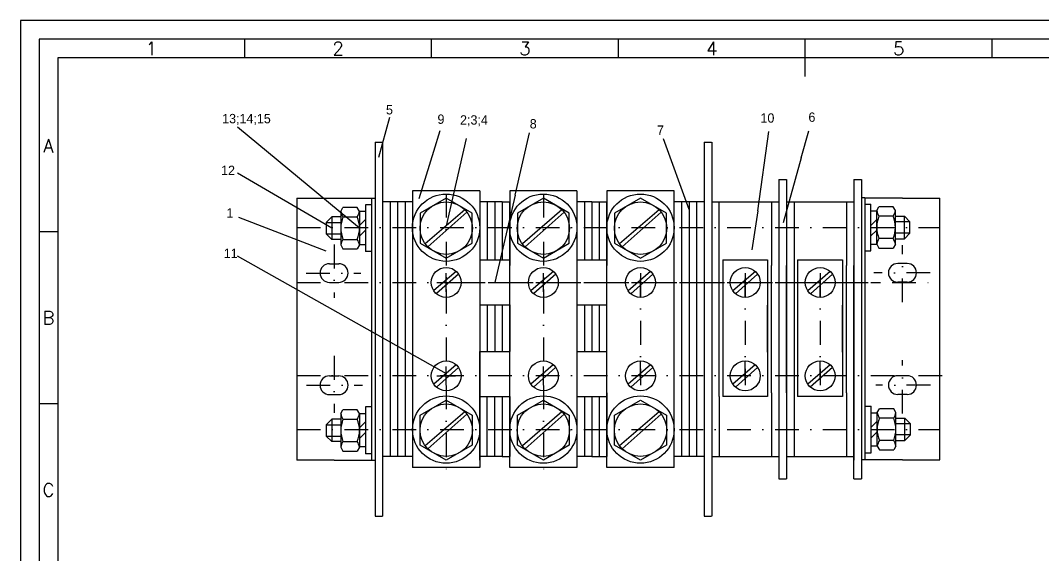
# Model space of a CAD drawing. Header units: millimetres. Extents: x -96 to 324, y 310 to 607.
# Drawn here: x -96.3 to 177.5, y 464.3 to 607.4 of the extents above; entities that cross this region are included whole.
import ezdxf
from ezdxf.enums import TextEntityAlignment as Align

# ---------------------------------------------------------------- set-up
doc = ezdxf.new("R2010")
doc.units = ezdxf.units.MM
doc.linetypes.add('DASHDOT2', pattern=[12.7, 6.35, -3.175, 0, -3.175])
doc.styles.add('ISO', font='SIMPLEX.shx')
doc.styles.add('ISOCP', font='SIMPLEX.SHX')

# ---------------------------------------------------------------- blocks, each defined once
blk = doc.blocks.new('a3')
at = {"color": 70}
for p, q in [((-360, 287), (-360, 292)), ((-310, 287), (-310, 292)), ((-260, 287), (-260, 292)), ((-210, 282), (-210, 292)), ((-160, 287), (-160, 292)), ((-410, 240.5), (-415, 240.5)), ((-410, 194.5), (-415, 194.5))]:
    blk.add_line(p, q, dxfattribs=at)
at = {"color": 240}
for points in [[(0, 297), (-420, 297), (-420, 0), (0, 0)], [(-5, 292), (-415, 292), (-415, 5), (-5, 5)]]:
    blk.add_lwpolyline(points, close=True, dxfattribs=at)
at = {"color": 70}
blk.add_lwpolyline([(-10, 287), (-410, 287), (-410, 10), (-10, 10)], close=True, dxfattribs=at)
at = {"color": 50}
for s, style, p in [('1', 'ISOCP', (-385, 289.5)), ('2', 'ISO', (-335, 289.5)), ('3', 'ISO', (-285, 289.5)), ('4', 'ISO', (-235, 289.5)), ('5', 'ISO', (-185, 289.5)), ('A', 'ISO', (-412.5, 263.5)), ('B', 'ISO', (-412.5, 217.5)), ('C', 'ISO', (-412.5, 171.5))]:
    blk.add_text(s, height=3.5, dxfattribs=dict(at, style=style)).set_placement(p, align=Align.MIDDLE)

msp = doc.modelspace()

# ---------------------------------------------------------------- linework, layer by layer
at = {"color": 1}
for p, q in [((-0.4, 570.81), (2.59, 581.56)), ((-5.55, 551.86), (-38.18, 578.82)), ((14.32, 572.4), (16.01, 577.92)), ((101.05, 556.52), (104.02, 577.69)), ((112.66, 570.67), (114.66, 577.84)), ((23.03, 575.81), (17.65, 552.51)), ((36.08, 560.65), (39.92, 577.3)), ((82.65, 556.82), (75.76, 575.7)), ((10.46, 559.78), (14.32, 572.4)), ((112.66, 570.67), (107.82, 553.28)), ((-12.93, 551.86), (-38.18, 566.57)), ((36.08, 560.65), (30.71, 537.36)), ((101.05, 556.52), (99.44, 546.05)), ((-14.43, 545.72), (-37.85, 554.66)), ((-38.27, 544.47), (17.65, 513.02))]:
    msp.add_line(p, q, dxfattribs=at)
at = {"color": 2}
for p, q in [((-1.35, 574.85), (-1.35, 474.85)), ((-1.35, 574.85), (0.65, 574.85)), ((0.65, 574.85), (0.65, 474.85)), ((86.65, 574.85), (86.65, 474.85)), ((86.65, 574.85), (88.65, 574.85)), ((88.69, 574.85), (88.69, 474.85)), ((106.69, 564.85), (106.69, 484.85)), ((106.69, 564.85), (108.73, 564.85)), ((108.73, 564.85), (108.73, 484.85)), ((126.73, 564.85), (126.73, 541.85)), ((126.73, 564.85), (128.73, 564.85)), ((128.73, 564.85), (128.73, 484.85)), ((26.65, 561.85), (8.65, 561.85)), ((8.65, 561.85), (8.65, 530.85)), ((26.65, 561.85), (26.65, 487.85)), ((34.65, 561.85), (34.65, 541.85)), ((52.65, 561.85), (34.65, 561.85)), ((52.65, 561.85), (52.65, 487.85)), ((60.65, 561.85), (60.65, 541.85)), ((78.65, 561.85), (60.65, 561.85)), ((78.65, 487.85), (78.65, 561.85)), ((-22.35, 559.86), (-22.35, 489.86)), ((-22.35, 559.86), (-1.35, 559.86)), ((-2.35, 559.86), (-2.35, 489.86)), ((-1.35, 559.86), (-1.35, 489.86)), ((2.65, 558.85), (0.65, 558.85)), ((2.65, 558.85), (2.65, 490.85)), ((4.65, 558.85), (2.65, 558.85)), ((4.65, 558.85), (4.65, 490.85)), ((6.65, 558.85), (4.65, 558.85)), ((6.65, 558.85), (6.65, 490.85)), ((8.65, 558.85), (6.65, 558.85)), ((8.65, 559.85), (8.65, 489.85)), ((26.65, 559.85), (26.65, 530.85)), ((32.65, 558.85), (26.65, 558.85)), ((28.65, 558.85), (28.65, 543.36)), ((30.65, 558.85), (30.65, 543.36)), ((32.65, 558.85), (32.65, 543.36)), ((32.65, 558.85), (34.65, 558.85)), ((34.65, 541.85), (34.65, 558.85)), ((34.65, 558.85), (34.65, 543.36)), ((56.65, 558.85), (52.65, 558.85)), ((54.65, 558.85), (54.65, 543.36)), ((56.65, 558.85), (60.65, 558.85)), ((56.65, 558.85), (56.65, 543.36)), ((58.65, 543.36), (58.65, 558.85)), ((60.65, 541.85), (60.65, 558.85)), ((86.65, 558.85), (78.65, 558.85)), ((80.65, 558.85), (80.65, 490.85)), ((82.65, 558.85), (82.65, 490.85)), ((84.65, 558.85), (84.65, 490.85)), ((84.65, 558.85), (84.65, 490.85)), ((86.65, 558.85), (86.65, 490.85)), ((88.69, 558.85), (106.69, 558.85)), ((90.69, 543.36), (90.69, 558.85)), ((104.69, 558.85), (104.69, 541.86)), ((106.69, 558.85), (106.69, 490.85)), ((108.73, 558.85), (108.73, 541.86)), ((108.73, 558.85), (126.73, 558.85)), ((110.73, 558.85), (110.73, 490.85)), ((124.73, 558.85), (124.73, 541.86)), ((126.73, 558.85), (126.73, 490.85)), ((129.66, 559.92), (128.73, 559.92)), ((129.66, 559.91), (129.7, 489.91)), ((129.66, 559.91), (129.7, 489.91)), ((139.73, 559.91), (129.66, 559.91)), ((139.73, 559.91), (149.73, 559.91)), ((149.73, 489.92), (149.73, 559.91)), ((-10.55, 556.35), (-9.96, 557.38)), ((-10.55, 556.35), (-10.55, 547.36)), ((-6.14, 557.38), (-9.96, 557.38)), ((-5.55, 556.35), (-6.14, 557.38)), ((-5.55, 556.35), (-5.55, 547.36)), ((-3.95, 556.31), (-5.55, 556.31)), ((-5.55, 556.31), (-5.55, 547.43)), ((-2.35, 558.12), (-3.95, 558.12)), ((-3.95, 558.12), (-3.95, 545.62)), ((-3.95, 556.31), (-3.95, 547.43)), ((-2.35, 558.12), (-2.35, 545.62)), ((22.63, 556.78), (12.03, 547.69)), ((23.2, 556.12), (12.76, 546.84)), ((48.63, 556.78), (38.03, 547.69)), ((49.2, 556.12), (38.76, 546.84)), ((74.63, 556.78), (64.03, 547.69)), ((75.2, 556.12), (64.76, 546.84)), ((129.66, 558.28), (131.26, 558.28)), ((131.26, 545.78), (131.26, 558.28)), ((131.26, 547.59), (131.26, 556.47)), ((131.26, 556.47), (132.86, 556.47)), ((132.86, 556.54), (133.45, 557.57)), ((132.86, 547.55), (132.86, 556.54)), ((132.86, 547.59), (132.86, 556.47)), ((137.27, 557.57), (133.45, 557.57)), ((137.86, 556.54), (137.27, 557.57)), ((137.86, 547.55), (137.86, 556.54)), ((-12.93, 554.86), (-14.43, 553.36)), ((-14.43, 553.36), (-10.55, 553.36)), ((-14.43, 553.36), (-14.43, 550.36)), ((-12.93, 554.86), (-12.93, 548.86)), ((-10.56, 554.86), (-12.93, 554.86)), ((-9.96, 554.86), (-6.14, 554.86)), ((-5.55, 552.54), (-3.95, 554.14)), ((132.86, 554.19), (131.26, 552.59)), ((137.27, 555.05), (133.45, 555.05)), ((137.85, 555.04), (140.24, 555.04)), ((141.74, 553.54), (137.85, 553.54)), ((140.24, 549.04), (140.24, 555.04)), ((140.24, 555.04), (141.74, 553.54)), ((141.74, 550.54), (141.74, 553.54)), ((-14.43, 550.36), (-10.54, 550.36)), ((-12.93, 548.86), (-14.43, 550.36)), ((-5.55, 549.71), (-3.95, 551.31)), ((132.86, 551.36), (131.26, 549.76)), ((141.74, 550.54), (137.86, 550.54)), ((140.24, 549.04), (141.74, 550.54)), ((-10.54, 548.86), (-12.93, 548.86)), ((-9.96, 548.86), (-6.14, 548.86)), ((131.26, 547.59), (132.86, 547.59)), ((132.86, 547.55), (133.45, 546.53)), ((137.27, 549.05), (133.45, 549.05)), ((137.86, 547.54), (137.27, 546.52)), ((137.86, 549.04), (140.24, 549.04)), ((-10.55, 547.36), (-9.96, 546.34)), ((-9.96, 546.34), (-6.14, 546.34)), ((-5.55, 547.36), (-6.14, 546.34)), ((-3.95, 547.43), (-5.55, 547.43)), ((-2.35, 545.62), (-3.95, 545.62)), ((129.66, 545.78), (131.26, 545.78)), ((133.45, 546.53), (137.27, 546.53)), ((-13.6, 542.36), (-11.1, 542.36)), ((26.82, 543.36), (32.65, 543.36)), ((32.65, 543.36), (34.65, 543.36)), ((52.82, 543.36), (58.65, 543.36)), ((58.65, 543.36), (60.65, 543.36)), ((90.69, 506.85), (90.69, 543.36)), ((91.65, 543.36), (91.65, 506.85)), ((91.65, 543.36), (103.65, 543.36)), ((103.65, 543.36), (103.65, 506.85)), ((111.69, 543.36), (111.69, 506.85)), ((111.69, 543.36), (123.69, 543.36)), ((123.69, 543.36), (123.69, 506.85)), ((140.98, 542.41), (138.48, 542.41)), ((20.35, 540.29), (14.36, 535.15)), ((20.96, 539.59), (15.06, 534.35)), ((17.65, 534.84), (17.65, 539.84)), ((34.65, 507.85), (34.65, 541.85)), ((46.35, 540.29), (40.36, 535.15)), ((46.96, 539.59), (41.06, 534.35)), ((43.65, 534.84), (43.65, 539.84)), ((60.65, 507.85), (60.65, 541.85)), ((72.35, 540.28), (66.36, 535.14)), ((72.96, 539.58), (67.06, 534.34)), ((100.37, 540.28), (94.38, 535.14)), ((100.98, 539.58), (95.08, 534.34)), ((104.69, 507.85), (104.69, 541.86)), ((108.73, 507.85), (108.73, 541.86)), ((120.41, 540.28), (114.42, 535.14)), ((121.02, 539.58), (115.12, 534.34)), ((124.73, 507.85), (124.73, 541.86)), ((126.73, 507.85), (126.73, 541.86)), ((-13.6, 537.36), (-11.1, 537.36)), ((15.15, 537.34), (20.15, 537.34)), ((140.98, 537.41), (138.48, 537.41)), ((26.65, 531.36), (34.65, 531.36)), ((28.65, 531.36), (28.65, 530.85)), ((30.65, 531.36), (30.65, 530.85)), ((32.65, 531.36), (32.65, 518.86)), ((34.65, 531.36), (34.65, 518.86)), ((52.65, 531.36), (60.65, 531.36)), ((54.65, 531.36), (54.65, 518.86)), ((56.65, 531.36), (56.65, 518.86)), ((58.65, 518.85), (58.65, 531.36)), ((103.65, 518.68), (103.65, 531.26)), ((123.69, 518.68), (123.69, 531.26)), ((8.65, 530.85), (8.65, 518.85)), ((26.65, 530.85), (26.65, 518.85)), ((28.65, 530.85), (28.65, 518.85)), ((30.65, 530.85), (30.65, 518.85)), ((58.65, 518.85), (58.65, 530.85)), ((8.65, 518.85), (8.65, 487.85)), ((26.65, 518.86), (34.65, 518.86)), ((26.65, 489.85), (26.65, 518.85)), ((52.65, 518.86), (60.65, 518.86)), ((84.65, 518.85), (84.65, 490.85)), ((20.31, 515.3), (14.32, 510.17)), ((17.65, 509.87), (17.65, 514.87)), ((46.31, 515.3), (40.32, 510.17)), ((43.65, 509.87), (43.65, 514.87)), ((72.31, 515.29), (66.32, 510.16)), ((100.33, 515.3), (94.34, 510.16)), ((120.37, 515.3), (114.38, 510.16)), ((-13.6, 512.36), (-11.1, 512.36)), ((20.92, 514.6), (15.02, 509.36)), ((15.15, 512.37), (20.15, 512.37)), ((46.92, 514.6), (41.02, 509.36)), ((72.92, 514.59), (67.02, 509.35)), ((100.95, 514.6), (95.04, 509.35)), ((120.98, 514.6), (115.08, 509.35)), ((140.98, 512.41), (138.48, 512.41)), ((-13.6, 507.36), (-11.1, 507.36)), ((26.65, 506.85), (32.65, 506.85)), ((28.65, 490.85), (28.65, 506.85)), ((30.65, 490.85), (30.65, 506.85)), ((32.65, 506.85), (32.65, 490.85)), ((32.65, 506.85), (34.65, 506.85)), ((34.65, 487.85), (34.65, 507.85)), ((34.65, 506.85), (34.65, 490.85)), ((52.65, 506.85), (58.65, 506.85)), ((54.65, 506.85), (54.65, 490.85)), ((56.65, 506.85), (56.65, 490.85)), ((58.65, 490.85), (58.65, 506.85)), ((58.65, 506.85), (60.65, 506.85)), ((60.65, 507.85), (60.65, 490.85)), ((60.65, 487.85), (60.65, 507.85)), ((90.69, 506.85), (90.69, 490.85)), ((103.65, 506.85), (91.65, 506.85)), ((104.69, 507.85), (104.69, 490.85)), ((104.69, 507.85), (104.69, 507.85)), ((108.73, 507.85), (108.73, 490.85)), ((123.69, 506.85), (111.69, 506.85)), ((124.73, 507.85), (124.73, 490.85)), ((126.73, 484.85), (126.73, 507.85)), ((126.73, 507.85), (126.73, 489.85)), ((140.98, 507.41), (138.48, 507.41)), ((-3.95, 504.05), (-3.95, 491.55)), ((-2.35, 504.05), (-3.95, 504.05)), ((129.77, 504.31), (131.37, 504.31)), ((131.37, 491.81), (131.37, 504.31)), ((-10.55, 502.29), (-9.96, 503.31)), ((-10.55, 502.29), (-10.55, 493.29)), ((-6.14, 503.31), (-9.96, 503.31)), ((-5.55, 502.29), (-6.14, 503.31)), ((-5.55, 502.29), (-5.55, 493.29)), ((-3.95, 502.24), (-5.55, 502.24)), ((-5.55, 502.24), (-5.55, 493.36)), ((-3.95, 502.24), (-3.95, 493.36)), ((22.63, 502.78), (12.03, 493.69)), ((23.2, 502.12), (12.76, 492.84)), ((48.63, 502.78), (38.03, 493.69)), ((49.2, 502.12), (38.76, 492.84)), ((74.63, 502.78), (64.03, 493.69)), ((75.2, 502.12), (64.76, 492.84)), ((131.37, 493.62), (131.37, 502.5)), ((131.37, 502.5), (132.97, 502.5)), ((132.97, 502.57), (133.56, 503.59)), ((132.97, 493.58), (132.97, 502.57)), ((132.97, 493.62), (132.97, 502.5)), ((137.38, 503.59), (133.56, 503.59)), ((137.38, 501.07), (133.56, 501.07)), ((137.97, 502.57), (137.38, 503.59)), ((137.96, 501.07), (140.35, 501.07)), ((137.97, 493.58), (137.97, 502.57)), ((140.35, 495.07), (140.35, 501.07)), ((140.35, 501.07), (141.85, 499.57)), ((-12.93, 500.79), (-14.43, 499.29)), ((-14.43, 499.29), (-14.43, 496.29)), ((-14.43, 499.29), (-10.55, 499.29)), ((-10.56, 500.79), (-12.93, 500.79)), ((-12.93, 500.79), (-12.93, 494.79)), ((-9.96, 500.79), (-6.14, 500.79)), ((-5.55, 498.47), (-3.95, 500.07)), ((132.97, 500.22), (131.37, 498.62)), ((141.85, 499.57), (137.97, 499.57)), ((141.85, 496.57), (141.85, 499.57)), ((-14.43, 496.29), (-10.54, 496.29)), ((-12.93, 494.79), (-14.43, 496.29)), ((-5.55, 495.64), (-3.95, 497.24)), ((132.97, 497.39), (131.37, 495.79)), ((141.85, 496.57), (137.97, 496.57)), ((140.35, 495.07), (141.85, 496.57)), ((-10.54, 494.79), (-12.93, 494.79)), ((-10.55, 493.29), (-9.96, 492.27)), ((-9.96, 494.79), (-6.14, 494.79)), ((-5.55, 493.29), (-6.14, 492.27)), ((-3.95, 493.36), (-5.55, 493.36)), ((131.37, 493.62), (132.97, 493.62)), ((132.97, 493.58), (133.56, 492.55)), ((137.38, 495.07), (133.56, 495.07)), ((137.97, 493.57), (137.38, 492.55)), ((137.98, 495.07), (140.35, 495.07)), ((-9.96, 492.27), (-6.14, 492.27)), ((-2.35, 491.55), (-3.95, 491.55)), ((2.65, 490.85), (0.65, 490.85)), ((4.65, 490.85), (2.65, 490.85)), ((6.65, 490.85), (4.65, 490.85)), ((8.65, 490.85), (6.65, 490.85)), ((28.65, 490.85), (26.65, 490.85)), ((30.65, 490.85), (28.65, 490.85)), ((32.65, 490.85), (30.65, 490.85)), ((32.65, 490.85), (34.65, 490.85)), ((56.65, 490.85), (52.65, 490.85)), ((56.65, 490.85), (58.65, 490.85)), ((58.65, 490.85), (60.65, 490.85)), ((86.65, 490.85), (78.65, 490.85)), ((88.69, 490.85), (106.69, 490.85)), ((108.73, 490.85), (126.73, 490.85)), ((129.77, 491.81), (131.37, 491.81)), ((133.56, 492.55), (137.38, 492.55)), ((-12.35, 489.86), (-22.35, 489.86)), ((-12.35, 489.86), (-1.35, 489.86)), ((26.65, 487.85), (8.65, 487.85)), ((52.65, 487.85), (34.65, 487.85)), ((78.65, 487.85), (60.65, 487.85)), ((129.7, 489.92), (128.73, 489.92)), ((139.73, 489.91), (129.7, 489.91)), ((139.73, 489.91), (149.73, 489.92)), ((106.69, 484.85), (108.73, 484.85)), ((126.73, 484.85), (128.73, 484.85)), ((-1.35, 474.85), (0.65, 474.85)), ((86.65, 474.85), (88.65, 474.85))]:
    msp.add_line(p, q, dxfattribs=at)
at = {"color": 1, "linetype": 'DASHDOT2'}
for p, q in [((17.65, 561.02), (17.65, 487.02)), ((43.65, 561.02), (43.65, 487.02)), ((-22.35, 552.04), (149.73, 552.04)), ((-12.35, 547.45), (-12.35, 533.19)), ((139.73, 532.07), (139.73, 547.28)), ((-19.82, 539.86), (-5.2, 539.86)), ((69.65, 539.85), (69.65, 509.85)), ((97.69, 539.85), (97.69, 509.85)), ((117.73, 539.85), (117.73, 509.85)), ((117.73, 539.85), (117.73, 509.85)), ((147.12, 539.91), (132.1, 539.91)), ((-22.35, 537.36), (133.73, 537.36)), ((21.77, 537.36), (149.73, 537.36)), ((69.65, 533.35), (69.65, 538.35)), ((97.69, 533.35), (97.69, 538.35)), ((117.73, 533.35), (117.73, 538.35)), ((-12.35, 517.7), (-12.35, 502.49)), ((69.65, 511.35), (69.65, 516.35)), ((97.69, 511.35), (97.69, 516.35)), ((117.73, 511.35), (117.73, 516.35)), ((139.73, 502.32), (139.73, 516.59)), ((-22.35, 512.47), (150.37, 512.47)), ((-19.74, 509.86), (-4.72, 509.86)), ((147.2, 509.91), (132.58, 509.91)), ((-22.35, 498.07), (149.73, 498.07))]:
    msp.add_line(p, q, dxfattribs=at)
at = {"color": 2}
for points in [[(10.72, 547.85), (17.65, 543.85), (24.58, 547.85), (24.58, 555.85), (17.65, 559.85), (10.72, 555.85)], [(36.72, 547.85), (43.65, 543.85), (50.58, 547.85), (50.58, 555.85), (43.65, 559.85), (36.72, 555.85)], [(62.72, 547.85), (69.65, 543.85), (76.58, 547.85), (76.58, 555.85), (69.65, 559.85), (62.72, 555.85)], [(10.72, 501.85), (17.65, 505.85), (24.58, 501.85), (24.58, 493.85), (17.65, 489.85), (10.72, 493.85)], [(36.72, 501.85), (43.65, 505.85), (50.58, 501.85), (50.58, 493.85), (43.65, 489.85), (36.72, 493.85)], [(62.72, 501.85), (69.65, 505.85), (76.58, 501.85), (76.58, 493.85), (69.65, 489.85), (62.72, 493.85)]]:
    msp.add_lwpolyline(points, close=True, dxfattribs=at)
for centre, radius in [((17.63, 551.98), 9), ((17.65, 551.85), 7), ((43.63, 551.98), 9), ((43.65, 551.85), 7), ((69.63, 551.98), 9), ((69.65, 551.85), 7), ((17.65, 537.34), 4), ((43.65, 537.34), 4), ((69.65, 537.33), 4), ((97.67, 537.33), 4), ((117.71, 537.33), 4), ((17.65, 512.37), 4), ((43.65, 512.37), 4), ((69.65, 512.36), 4), ((97.67, 512.36), 4), ((117.71, 512.36), 4), ((17.65, 498.01), 9), ((43.65, 498.01), 9), ((69.65, 498.01), 9), ((17.65, 497.85), 7), ((43.65, 497.85), 7), ((69.65, 497.85), 7)]:
    msp.add_circle(centre, radius, dxfattribs=at)
for centre, radius, start, end in [((-6.29, 557.17), 4.34, 190.8685, 212.2265), ((-9.81, 557.17), 4.34, 327.7735, 349.1315), ((137.12, 557.36), 4.34, 190.8685, 212.2265), ((133.59, 557.36), 4.34, 327.7735, 349.1315), ((-2.64, 551.86), 7.91, 157.7138, 202.2862), ((-13.46, 551.86), 7.91, 337.7138, 22.2862), ((140.77, 552.05), 7.91, 157.7138, 202.2862), ((129.95, 552.05), 7.91, 337.7138, 22.2862), ((-6.29, 546.54), 4.34, 147.7735, 169.1315), ((-9.81, 546.54), 4.34, 10.8685, 32.2265), ((137.12, 546.73), 4.34, 147.7735, 169.1315), ((133.59, 546.73), 4.34, 10.8685, 32.2265), ((-13.6, 539.86), 2.5, 90, 270), ((-11.1, 539.86), 2.5, 270, 90), ((138.48, 539.91), 2.5, 90, 270), ((140.98, 539.91), 2.5, 270, 90), ((-13.6, 509.86), 2.5, 90, 270), ((-11.1, 509.86), 2.5, 270, 90), ((138.48, 509.91), 2.5, 90, 270), ((140.98, 509.91), 2.5, 270, 90), ((-6.29, 503.1), 4.34, 190.8685, 212.2265), ((-9.81, 503.1), 4.34, 327.7735, 349.1315), ((137.23, 503.39), 4.34, 190.8685, 212.2265), ((140.88, 498.07), 7.91, 157.7138, 202.2862), ((133.71, 503.39), 4.34, 327.7735, 349.1315), ((130.06, 498.07), 7.91, 337.7138, 22.2862), ((-2.64, 497.79), 7.91, 157.7138, 202.2862), ((-13.46, 497.79), 7.91, 337.7138, 22.2862), ((-6.29, 492.47), 4.34, 147.7735, 169.1315), ((-9.81, 492.47), 4.34, 10.8685, 32.2265), ((137.23, 492.76), 4.34, 147.7735, 169.1315), ((133.71, 492.76), 4.34, 10.8685, 32.2265)]:
    msp.add_arc(centre, radius, start, end, dxfattribs=at)

# ---------------------------------------------------------------- block references
msp.add_blockref('a3', (323.74, 310.37))

# ---------------------------------------------------------------- texts
at = {"color": 1}
for s, p in [('5', (1.54, 582.26)), ('13;14;15', (-42.29, 579.89)), ('9', (15.32, 579.74)), ('2;3;4', (21.36, 579.53)), ('8', (40.01, 578.51)), ('10', (101.74, 580.05)), ('6', (114.58, 580.28)), ('7', (74.05, 576.8)), ('12', (-42.58, 566.06)), ('1', (-41.16, 554.65)), ('11', (-41.87, 543.86))]:
    msp.add_text(s, height=2.5, dxfattribs=at).set_placement(p)

doc.saveas('drawing.dxf')
